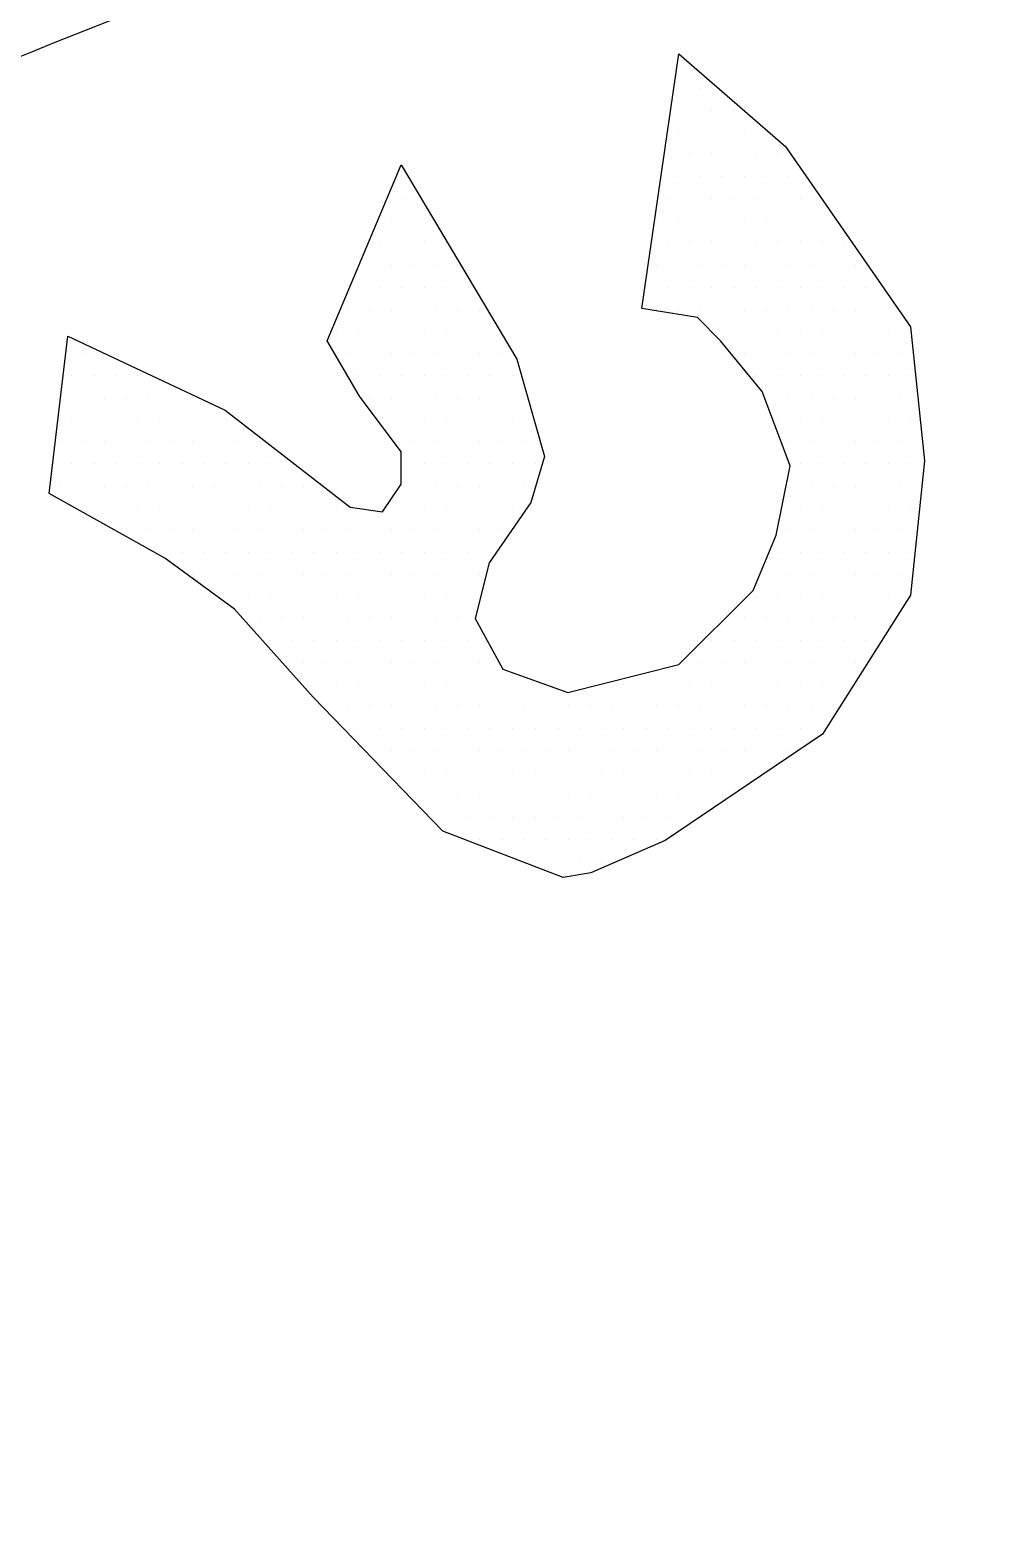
# Model space of a CAD drawing. Extents: x 208781 to 210549, y 749110 to 750610.
# Drawn here: x 209111.57 to 209121.85, y 750521.28 to 750537.13 of the extents above; entities that cross this region are included whole.
import ezdxf

# ---------------------------------------------------------------- set-up
doc = ezdxf.new("R2010")
doc.units = 0
doc.layers.add('_view', color=7, linetype='Continuous')

msp = doc.modelspace()

# ---------------------------------------------------------------- linework, layer by layer
at = {"layer": '_view'}
for p, q in [((209118.575, 750536.742), (209118.575, 750536.742)), ((209118.458, 750536.507), (209118.458, 750536.507)), ((209118.693, 750536.507), (209118.693, 750536.507)), ((209118.575, 750536.273), (209118.575, 750536.273)), ((209118.81, 750536.273), (209118.81, 750536.273)), ((209119.044, 750536.273), (209119.044, 750536.273)), ((209118.458, 750536.039), (209118.458, 750536.039)), ((209118.693, 750536.039), (209118.693, 750536.039)), ((209118.927, 750536.039), (209118.927, 750536.039)), ((209119.161, 750536.039), (209119.161, 750536.039)), ((209119.396, 750536.039), (209119.396, 750536.039)), ((209118.341, 750535.804), (209118.341, 750535.804)), ((209118.575, 750535.804), (209118.575, 750535.804)), ((209118.81, 750535.804), (209118.81, 750535.804)), ((209119.044, 750535.804), (209119.044, 750535.804)), ((209119.279, 750535.804), (209119.279, 750535.804)), ((209119.513, 750535.804), (209119.513, 750535.804)), ((209118.458, 750535.57), (209118.458, 750535.57)), ((209118.693, 750535.57), (209118.693, 750535.57)), ((209118.927, 750535.57), (209118.927, 750535.57)), ((209119.161, 750535.57), (209119.161, 750535.57)), ((209119.396, 750535.57), (209119.396, 750535.57)), ((209119.63, 750535.57), (209119.63, 750535.57)), ((209115.529, 750535.336), (209115.529, 750535.336)), ((209118.341, 750535.336), (209118.341, 750535.336)), ((209118.575, 750535.336), (209118.575, 750535.336)), ((209118.81, 750535.336), (209118.81, 750535.336)), ((209119.044, 750535.336), (209119.044, 750535.336)), ((209119.279, 750535.336), (209119.279, 750535.336)), ((209119.513, 750535.336), (209119.513, 750535.336)), ((209119.747, 750535.336), (209119.747, 750535.336)), ((209115.411, 750535.101), (209115.411, 750535.101)), ((209115.646, 750535.101), (209115.646, 750535.101)), ((209118.224, 750535.101), (209118.224, 750535.101)), ((209118.458, 750535.101), (209118.458, 750535.101)), ((209118.693, 750535.101), (209118.693, 750535.101)), ((209118.927, 750535.101), (209118.927, 750535.101)), ((209119.161, 750535.101), (209119.161, 750535.101)), ((209119.396, 750535.101), (209119.396, 750535.101)), ((209119.63, 750535.101), (209119.63, 750535.101)), ((209119.865, 750535.101), (209119.865, 750535.101)), ((209120.099, 750535.101), (209120.099, 750535.101)), ((209115.294, 750534.867), (209115.294, 750534.867)), ((209115.529, 750534.867), (209115.529, 750534.867)), ((209115.763, 750534.867), (209115.763, 750534.867)), ((209115.997, 750534.867), (209115.997, 750534.867)), ((209118.341, 750534.867), (209118.341, 750534.867)), ((209118.575, 750534.867), (209118.575, 750534.867)), ((209118.81, 750534.867), (209118.81, 750534.867)), ((209119.044, 750534.867), (209119.044, 750534.867)), ((209119.279, 750534.867), (209119.279, 750534.867)), ((209119.513, 750534.867), (209119.513, 750534.867)), ((209119.747, 750534.867), (209119.747, 750534.867)), ((209119.982, 750534.867), (209119.982, 750534.867)), ((209120.216, 750534.867), (209120.216, 750534.867)), ((209115.177, 750534.632), (209115.177, 750534.632)), ((209115.411, 750534.632), (209115.411, 750534.632)), ((209115.646, 750534.632), (209115.646, 750534.632)), ((209115.88, 750534.632), (209115.88, 750534.632)), ((209116.115, 750534.632), (209116.115, 750534.632)), ((209118.224, 750534.632), (209118.224, 750534.632)), ((209118.458, 750534.632), (209118.458, 750534.632)), ((209118.693, 750534.632), (209118.693, 750534.632)), ((209118.927, 750534.632), (209118.927, 750534.632)), ((209119.161, 750534.632), (209119.161, 750534.632)), ((209119.396, 750534.632), (209119.396, 750534.632)), ((209119.63, 750534.632), (209119.63, 750534.632)), ((209119.865, 750534.632), (209119.865, 750534.632)), ((209120.099, 750534.632), (209120.099, 750534.632)), ((209120.333, 750534.632), (209120.333, 750534.632)), ((209115.06, 750534.398), (209115.06, 750534.398)), ((209115.294, 750534.398), (209115.294, 750534.398)), ((209115.529, 750534.398), (209115.529, 750534.398)), ((209115.763, 750534.398), (209115.763, 750534.398)), ((209115.997, 750534.398), (209115.997, 750534.398)), ((209116.232, 750534.398), (209116.232, 750534.398)), ((209118.107, 750534.398), (209118.107, 750534.398)), ((209118.341, 750534.398), (209118.341, 750534.398)), ((209118.575, 750534.398), (209118.575, 750534.398)), ((209118.81, 750534.398), (209118.81, 750534.398)), ((209119.044, 750534.398), (209119.044, 750534.398)), ((209119.279, 750534.398), (209119.279, 750534.398)), ((209119.513, 750534.398), (209119.513, 750534.398)), ((209119.747, 750534.398), (209119.747, 750534.398)), ((209119.982, 750534.398), (209119.982, 750534.398)), ((209120.216, 750534.398), (209120.216, 750534.398)), ((209120.45, 750534.398), (209120.45, 750534.398)), ((209114.943, 750534.164), (209114.943, 750534.164)), ((209115.177, 750534.164), (209115.177, 750534.164)), ((209115.411, 750534.164), (209115.411, 750534.164)), ((209115.646, 750534.164), (209115.646, 750534.164)), ((209115.88, 750534.164), (209115.88, 750534.164)), ((209116.115, 750534.164), (209116.115, 750534.164)), ((209116.349, 750534.164), (209116.349, 750534.164)), ((209118.224, 750534.164), (209118.224, 750534.164)), ((209118.458, 750534.164), (209118.458, 750534.164)), ((209118.693, 750534.164), (209118.693, 750534.164)), ((209118.927, 750534.164), (209118.927, 750534.164)), ((209119.161, 750534.164), (209119.161, 750534.164)), ((209119.396, 750534.164), (209119.396, 750534.164)), ((209119.63, 750534.164), (209119.63, 750534.164)), ((209119.865, 750534.164), (209119.865, 750534.164)), ((209120.099, 750534.164), (209120.099, 750534.164)), ((209120.333, 750534.164), (209120.333, 750534.164)), ((209120.568, 750534.164), (209120.568, 750534.164)), ((209114.825, 750533.929), (209114.825, 750533.929)), ((209115.06, 750533.929), (209115.06, 750533.929)), ((209115.294, 750533.929), (209115.294, 750533.929)), ((209115.529, 750533.929), (209115.529, 750533.929)), ((209115.763, 750533.929), (209115.763, 750533.929)), ((209115.997, 750533.929), (209115.997, 750533.929)), ((209116.232, 750533.929), (209116.232, 750533.929)), ((209116.466, 750533.929), (209116.466, 750533.929)), ((209119.044, 750533.929), (209119.044, 750533.929)), ((209119.279, 750533.929), (209119.279, 750533.929)), ((209119.513, 750533.929), (209119.513, 750533.929)), ((209119.747, 750533.929), (209119.747, 750533.929)), ((209119.982, 750533.929), (209119.982, 750533.929)), ((209120.216, 750533.929), (209120.216, 750533.929)), ((209120.45, 750533.929), (209120.45, 750533.929)), ((209120.685, 750533.929), (209120.685, 750533.929)), ((209120.919, 750533.929), (209120.919, 750533.929)), ((209112.13, 750533.695), (209112.13, 750533.695)), ((209114.943, 750533.695), (209114.943, 750533.695)), ((209115.177, 750533.695), (209115.177, 750533.695)), ((209115.411, 750533.695), (209115.411, 750533.695)), ((209115.646, 750533.695), (209115.646, 750533.695)), ((209115.88, 750533.695), (209115.88, 750533.695)), ((209116.115, 750533.695), (209116.115, 750533.695)), ((209116.349, 750533.695), (209116.349, 750533.695)), ((209116.583, 750533.695), (209116.583, 750533.695)), ((209119.161, 750533.695), (209119.161, 750533.695)), ((209119.396, 750533.695), (209119.396, 750533.695)), ((209119.63, 750533.695), (209119.63, 750533.695)), ((209119.865, 750533.695), (209119.865, 750533.695)), ((209120.099, 750533.695), (209120.099, 750533.695)), ((209120.333, 750533.695), (209120.333, 750533.695)), ((209120.568, 750533.695), (209120.568, 750533.695)), ((209120.802, 750533.695), (209120.802, 750533.695)), ((209112.013, 750533.461), (209112.013, 750533.461)), ((209112.247, 750533.461), (209112.247, 750533.461)), ((209112.482, 750533.461), (209112.482, 750533.461)), ((209112.716, 750533.461), (209112.716, 750533.461)), ((209115.06, 750533.461), (209115.06, 750533.461)), ((209115.294, 750533.461), (209115.294, 750533.461)), ((209115.529, 750533.461), (209115.529, 750533.461)), ((209115.763, 750533.461), (209115.763, 750533.461)), ((209115.997, 750533.461), (209115.997, 750533.461)), ((209116.232, 750533.461), (209116.232, 750533.461)), ((209116.466, 750533.461), (209116.466, 750533.461)), ((209116.7, 750533.461), (209116.7, 750533.461)), ((209119.279, 750533.461), (209119.279, 750533.461)), ((209119.513, 750533.461), (209119.513, 750533.461)), ((209119.747, 750533.461), (209119.747, 750533.461)), ((209119.982, 750533.461), (209119.982, 750533.461)), ((209120.216, 750533.461), (209120.216, 750533.461)), ((209120.45, 750533.461), (209120.45, 750533.461)), ((209120.685, 750533.461), (209120.685, 750533.461)), ((209120.919, 750533.461), (209120.919, 750533.461)), ((209112.13, 750533.226), (209112.13, 750533.226)), ((209112.365, 750533.226), (209112.365, 750533.226)), ((209112.599, 750533.226), (209112.599, 750533.226)), ((209112.833, 750533.226), (209112.833, 750533.226)), ((209113.068, 750533.226), (209113.068, 750533.226)), ((209113.302, 750533.226), (209113.302, 750533.226)), ((209115.177, 750533.226), (209115.177, 750533.226)), ((209115.411, 750533.226), (209115.411, 750533.226)), ((209115.646, 750533.226), (209115.646, 750533.226)), ((209115.88, 750533.226), (209115.88, 750533.226)), ((209116.115, 750533.226), (209116.115, 750533.226)), ((209116.349, 750533.226), (209116.349, 750533.226)), ((209116.583, 750533.226), (209116.583, 750533.226)), ((209116.818, 750533.226), (209116.818, 750533.226)), ((209119.396, 750533.226), (209119.396, 750533.226)), ((209119.63, 750533.226), (209119.63, 750533.226)), ((209119.865, 750533.226), (209119.865, 750533.226)), ((209120.099, 750533.226), (209120.099, 750533.226)), ((209120.333, 750533.226), (209120.333, 750533.226)), ((209120.568, 750533.226), (209120.568, 750533.226)), ((209120.802, 750533.226), (209120.802, 750533.226)), ((209112.013, 750532.992), (209112.013, 750532.992)), ((209112.247, 750532.992), (209112.247, 750532.992)), ((209112.482, 750532.992), (209112.482, 750532.992)), ((209112.716, 750532.992), (209112.716, 750532.992)), ((209112.95, 750532.992), (209112.95, 750532.992)), ((209113.185, 750532.992), (209113.185, 750532.992)), ((209113.419, 750532.992), (209113.419, 750532.992)), ((209113.654, 750532.992), (209113.654, 750532.992)), ((209115.294, 750532.992), (209115.294, 750532.992)), ((209115.529, 750532.992), (209115.529, 750532.992)), ((209115.763, 750532.992), (209115.763, 750532.992)), ((209115.997, 750532.992), (209115.997, 750532.992)), ((209116.232, 750532.992), (209116.232, 750532.992)), ((209116.466, 750532.992), (209116.466, 750532.992)), ((209116.7, 750532.992), (209116.7, 750532.992)), ((209119.513, 750532.992), (209119.513, 750532.992)), ((209119.747, 750532.992), (209119.747, 750532.992)), ((209119.982, 750532.992), (209119.982, 750532.992)), ((209120.216, 750532.992), (209120.216, 750532.992)), ((209120.45, 750532.992), (209120.45, 750532.992)), ((209120.685, 750532.992), (209120.685, 750532.992)), ((209120.919, 750532.992), (209120.919, 750532.992)), ((209111.896, 750532.757), (209111.896, 750532.757)), ((209112.13, 750532.757), (209112.13, 750532.757)), ((209112.365, 750532.757), (209112.365, 750532.757)), ((209112.599, 750532.757), (209112.599, 750532.757)), ((209112.833, 750532.757), (209112.833, 750532.757)), ((209113.068, 750532.757), (209113.068, 750532.757)), ((209113.302, 750532.757), (209113.302, 750532.757)), ((209113.536, 750532.757), (209113.536, 750532.757)), ((209113.771, 750532.757), (209113.771, 750532.757)), ((209114.005, 750532.757), (209114.005, 750532.757)), ((209115.646, 750532.757), (209115.646, 750532.757)), ((209115.88, 750532.757), (209115.88, 750532.757)), ((209116.115, 750532.757), (209116.115, 750532.757)), ((209116.349, 750532.757), (209116.349, 750532.757)), ((209116.583, 750532.757), (209116.583, 750532.757)), ((209116.818, 750532.757), (209116.818, 750532.757)), ((209119.63, 750532.757), (209119.63, 750532.757)), ((209119.865, 750532.757), (209119.865, 750532.757)), ((209120.099, 750532.757), (209120.099, 750532.757)), ((209120.333, 750532.757), (209120.333, 750532.757)), ((209120.568, 750532.757), (209120.568, 750532.757)), ((209120.802, 750532.757), (209120.802, 750532.757)), ((209121.036, 750532.757), (209121.036, 750532.757)), ((209112.013, 750532.523), (209112.013, 750532.523)), ((209112.247, 750532.523), (209112.247, 750532.523)), ((209112.482, 750532.523), (209112.482, 750532.523)), ((209112.716, 750532.523), (209112.716, 750532.523)), ((209112.95, 750532.523), (209112.95, 750532.523)), ((209113.185, 750532.523), (209113.185, 750532.523)), ((209113.419, 750532.523), (209113.419, 750532.523)), ((209113.654, 750532.523), (209113.654, 750532.523)), ((209113.888, 750532.523), (209113.888, 750532.523)), ((209114.122, 750532.523), (209114.122, 750532.523)), ((209114.357, 750532.523), (209114.357, 750532.523)), ((209115.763, 750532.523), (209115.763, 750532.523)), ((209115.997, 750532.523), (209115.997, 750532.523)), ((209116.232, 750532.523), (209116.232, 750532.523)), ((209116.466, 750532.523), (209116.466, 750532.523)), ((209116.7, 750532.523), (209116.7, 750532.523)), ((209116.935, 750532.523), (209116.935, 750532.523)), ((209119.747, 750532.523), (209119.747, 750532.523)), ((209119.982, 750532.523), (209119.982, 750532.523)), ((209120.216, 750532.523), (209120.216, 750532.523)), ((209120.45, 750532.523), (209120.45, 750532.523)), ((209120.685, 750532.523), (209120.685, 750532.523)), ((209120.919, 750532.523), (209120.919, 750532.523)), ((209111.896, 750532.289), (209111.896, 750532.289)), ((209112.13, 750532.289), (209112.13, 750532.289)), ((209112.365, 750532.289), (209112.365, 750532.289)), ((209112.599, 750532.289), (209112.599, 750532.289)), ((209112.833, 750532.289), (209112.833, 750532.289)), ((209113.068, 750532.289), (209113.068, 750532.289)), ((209113.302, 750532.289), (209113.302, 750532.289)), ((209113.536, 750532.289), (209113.536, 750532.289)), ((209113.771, 750532.289), (209113.771, 750532.289)), ((209114.005, 750532.289), (209114.005, 750532.289)), ((209114.24, 750532.289), (209114.24, 750532.289)), ((209114.474, 750532.289), (209114.474, 750532.289)), ((209115.646, 750532.289), (209115.646, 750532.289)), ((209115.88, 750532.289), (209115.88, 750532.289)), ((209116.115, 750532.289), (209116.115, 750532.289)), ((209116.349, 750532.289), (209116.349, 750532.289)), ((209116.583, 750532.289), (209116.583, 750532.289)), ((209116.818, 750532.289), (209116.818, 750532.289)), ((209119.63, 750532.289), (209119.63, 750532.289)), ((209119.865, 750532.289), (209119.865, 750532.289)), ((209120.099, 750532.289), (209120.099, 750532.289)), ((209120.333, 750532.289), (209120.333, 750532.289)), ((209120.568, 750532.289), (209120.568, 750532.289)), ((209120.802, 750532.289), (209120.802, 750532.289)), ((209121.036, 750532.289), (209121.036, 750532.289)), ((209112.247, 750532.054), (209112.247, 750532.054)), ((209112.482, 750532.054), (209112.482, 750532.054)), ((209112.716, 750532.054), (209112.716, 750532.054)), ((209112.95, 750532.054), (209112.95, 750532.054)), ((209113.185, 750532.054), (209113.185, 750532.054)), ((209113.419, 750532.054), (209113.419, 750532.054)), ((209113.654, 750532.054), (209113.654, 750532.054)), ((209113.888, 750532.054), (209113.888, 750532.054)), ((209114.122, 750532.054), (209114.122, 750532.054)), ((209114.357, 750532.054), (209114.357, 750532.054)), ((209114.591, 750532.054), (209114.591, 750532.054)), ((209114.825, 750532.054), (209114.825, 750532.054)), ((209115.529, 750532.054), (209115.529, 750532.054)), ((209115.763, 750532.054), (209115.763, 750532.054)), ((209115.997, 750532.054), (209115.997, 750532.054)), ((209116.232, 750532.054), (209116.232, 750532.054)), ((209116.466, 750532.054), (209116.466, 750532.054)), ((209116.7, 750532.054), (209116.7, 750532.054)), ((209119.747, 750532.054), (209119.747, 750532.054)), ((209119.982, 750532.054), (209119.982, 750532.054)), ((209120.216, 750532.054), (209120.216, 750532.054)), ((209120.45, 750532.054), (209120.45, 750532.054)), ((209120.685, 750532.054), (209120.685, 750532.054)), ((209120.919, 750532.054), (209120.919, 750532.054)), ((209112.599, 750531.82), (209112.599, 750531.82)), ((209112.833, 750531.82), (209112.833, 750531.82)), ((209113.068, 750531.82), (209113.068, 750531.82)), ((209113.302, 750531.82), (209113.302, 750531.82)), ((209113.536, 750531.82), (209113.536, 750531.82)), ((209113.771, 750531.82), (209113.771, 750531.82)), ((209114.005, 750531.82), (209114.005, 750531.82)), ((209114.24, 750531.82), (209114.24, 750531.82)), ((209114.474, 750531.82), (209114.474, 750531.82)), ((209114.708, 750531.82), (209114.708, 750531.82)), ((209114.943, 750531.82), (209114.943, 750531.82)), ((209115.177, 750531.82), (209115.177, 750531.82)), ((209115.411, 750531.82), (209115.411, 750531.82)), ((209115.646, 750531.82), (209115.646, 750531.82)), ((209115.88, 750531.82), (209115.88, 750531.82)), ((209116.115, 750531.82), (209116.115, 750531.82)), ((209116.349, 750531.82), (209116.349, 750531.82)), ((209116.583, 750531.82), (209116.583, 750531.82)), ((209119.63, 750531.82), (209119.63, 750531.82)), ((209119.865, 750531.82), (209119.865, 750531.82)), ((209120.099, 750531.82), (209120.099, 750531.82)), ((209120.333, 750531.82), (209120.333, 750531.82)), ((209120.568, 750531.82), (209120.568, 750531.82)), ((209120.802, 750531.82), (209120.802, 750531.82)), ((209112.95, 750531.586), (209112.95, 750531.586)), ((209113.185, 750531.586), (209113.185, 750531.586)), ((209113.419, 750531.586), (209113.419, 750531.586)), ((209113.654, 750531.586), (209113.654, 750531.586)), ((209113.888, 750531.586), (209113.888, 750531.586)), ((209114.122, 750531.586), (209114.122, 750531.586)), ((209114.357, 750531.586), (209114.357, 750531.586)), ((209114.591, 750531.586), (209114.591, 750531.586)), ((209114.825, 750531.586), (209114.825, 750531.586)), ((209115.06, 750531.586), (209115.06, 750531.586)), ((209115.294, 750531.586), (209115.294, 750531.586)), ((209115.529, 750531.586), (209115.529, 750531.586)), ((209115.763, 750531.586), (209115.763, 750531.586)), ((209115.997, 750531.586), (209115.997, 750531.586)), ((209116.232, 750531.586), (209116.232, 750531.586)), ((209116.466, 750531.586), (209116.466, 750531.586)), ((209119.513, 750531.586), (209119.513, 750531.586)), ((209119.747, 750531.586), (209119.747, 750531.586)), ((209119.982, 750531.586), (209119.982, 750531.586)), ((209120.216, 750531.586), (209120.216, 750531.586)), ((209120.45, 750531.586), (209120.45, 750531.586)), ((209120.685, 750531.586), (209120.685, 750531.586)), ((209120.919, 750531.586), (209120.919, 750531.586)), ((209113.302, 750531.351), (209113.302, 750531.351)), ((209113.536, 750531.351), (209113.536, 750531.351)), ((209113.771, 750531.351), (209113.771, 750531.351)), ((209114.005, 750531.351), (209114.005, 750531.351)), ((209114.24, 750531.351), (209114.24, 750531.351)), ((209114.474, 750531.351), (209114.474, 750531.351)), ((209114.708, 750531.351), (209114.708, 750531.351)), ((209114.943, 750531.351), (209114.943, 750531.351)), ((209115.177, 750531.351), (209115.177, 750531.351)), ((209115.411, 750531.351), (209115.411, 750531.351)), ((209115.646, 750531.351), (209115.646, 750531.351)), ((209115.88, 750531.351), (209115.88, 750531.351)), ((209116.115, 750531.351), (209116.115, 750531.351)), ((209116.349, 750531.351), (209116.349, 750531.351)), ((209119.63, 750531.351), (209119.63, 750531.351)), ((209119.865, 750531.351), (209119.865, 750531.351)), ((209120.099, 750531.351), (209120.099, 750531.351)), ((209120.333, 750531.351), (209120.333, 750531.351)), ((209120.568, 750531.351), (209120.568, 750531.351)), ((209120.802, 750531.351), (209120.802, 750531.351)), ((209113.654, 750531.117), (209113.654, 750531.117)), ((209113.888, 750531.117), (209113.888, 750531.117)), ((209114.122, 750531.117), (209114.122, 750531.117)), ((209114.357, 750531.117), (209114.357, 750531.117)), ((209114.591, 750531.117), (209114.591, 750531.117)), ((209114.825, 750531.117), (209114.825, 750531.117)), ((209115.06, 750531.117), (209115.06, 750531.117)), ((209115.294, 750531.117), (209115.294, 750531.117)), ((209115.529, 750531.117), (209115.529, 750531.117)), ((209115.763, 750531.117), (209115.763, 750531.117)), ((209115.997, 750531.117), (209115.997, 750531.117)), ((209119.279, 750531.117), (209119.279, 750531.117)), ((209119.513, 750531.117), (209119.513, 750531.117)), ((209119.747, 750531.117), (209119.747, 750531.117)), ((209119.982, 750531.117), (209119.982, 750531.117)), ((209120.216, 750531.117), (209120.216, 750531.117)), ((209120.45, 750531.117), (209120.45, 750531.117)), ((209120.685, 750531.117), (209120.685, 750531.117)), ((209114.005, 750530.882), (209114.005, 750530.882)), ((209114.24, 750530.882), (209114.24, 750530.882)), ((209114.474, 750530.882), (209114.474, 750530.882)), ((209114.708, 750530.882), (209114.708, 750530.882)), ((209114.943, 750530.882), (209114.943, 750530.882)), ((209115.177, 750530.882), (209115.177, 750530.882)), ((209115.411, 750530.882), (209115.411, 750530.882)), ((209115.646, 750530.882), (209115.646, 750530.882)), ((209115.88, 750530.882), (209115.88, 750530.882)), ((209116.115, 750530.882), (209116.115, 750530.882)), ((209119.161, 750530.882), (209119.161, 750530.882)), ((209119.396, 750530.882), (209119.396, 750530.882)), ((209119.63, 750530.882), (209119.63, 750530.882)), ((209119.865, 750530.882), (209119.865, 750530.882)), ((209120.099, 750530.882), (209120.099, 750530.882)), ((209120.333, 750530.882), (209120.333, 750530.882)), ((209120.568, 750530.882), (209120.568, 750530.882)), ((209114.122, 750530.648), (209114.122, 750530.648)), ((209114.357, 750530.648), (209114.357, 750530.648)), ((209114.591, 750530.648), (209114.591, 750530.648)), ((209114.825, 750530.648), (209114.825, 750530.648)), ((209115.06, 750530.648), (209115.06, 750530.648)), ((209115.294, 750530.648), (209115.294, 750530.648)), ((209115.529, 750530.648), (209115.529, 750530.648)), ((209115.763, 750530.648), (209115.763, 750530.648)), ((209115.997, 750530.648), (209115.997, 750530.648)), ((209116.232, 750530.648), (209116.232, 750530.648)), ((209118.81, 750530.648), (209118.81, 750530.648)), ((209119.044, 750530.648), (209119.044, 750530.648)), ((209119.279, 750530.648), (209119.279, 750530.648)), ((209119.513, 750530.648), (209119.513, 750530.648)), ((209119.747, 750530.648), (209119.747, 750530.648)), ((209119.982, 750530.648), (209119.982, 750530.648)), ((209120.216, 750530.648), (209120.216, 750530.648)), ((209120.45, 750530.648), (209120.45, 750530.648)), ((209114.474, 750530.414), (209114.474, 750530.414)), ((209114.708, 750530.414), (209114.708, 750530.414)), ((209114.943, 750530.414), (209114.943, 750530.414)), ((209115.177, 750530.414), (209115.177, 750530.414)), ((209115.411, 750530.414), (209115.411, 750530.414)), ((209115.646, 750530.414), (209115.646, 750530.414)), ((209115.88, 750530.414), (209115.88, 750530.414)), ((209116.115, 750530.414), (209116.115, 750530.414)), ((209116.349, 750530.414), (209116.349, 750530.414)), ((209118.693, 750530.414), (209118.693, 750530.414)), ((209118.927, 750530.414), (209118.927, 750530.414)), ((209119.161, 750530.414), (209119.161, 750530.414)), ((209119.396, 750530.414), (209119.396, 750530.414)), ((209119.63, 750530.414), (209119.63, 750530.414)), ((209119.865, 750530.414), (209119.865, 750530.414)), ((209120.099, 750530.414), (209120.099, 750530.414)), ((209120.333, 750530.414), (209120.333, 750530.414)), ((209114.591, 750530.179), (209114.591, 750530.179)), ((209114.825, 750530.179), (209114.825, 750530.179)), ((209115.06, 750530.179), (209115.06, 750530.179)), ((209115.294, 750530.179), (209115.294, 750530.179)), ((209115.529, 750530.179), (209115.529, 750530.179)), ((209115.763, 750530.179), (209115.763, 750530.179)), ((209115.997, 750530.179), (209115.997, 750530.179)), ((209116.232, 750530.179), (209116.232, 750530.179)), ((209116.466, 750530.179), (209116.466, 750530.179)), ((209117.638, 750530.179), (209117.638, 750530.179)), ((209117.872, 750530.179), (209117.872, 750530.179)), ((209118.107, 750530.179), (209118.107, 750530.179)), ((209118.341, 750530.179), (209118.341, 750530.179)), ((209118.575, 750530.179), (209118.575, 750530.179)), ((209118.81, 750530.179), (209118.81, 750530.179)), ((209119.044, 750530.179), (209119.044, 750530.179)), ((209119.279, 750530.179), (209119.279, 750530.179)), ((209119.513, 750530.179), (209119.513, 750530.179)), ((209119.747, 750530.179), (209119.747, 750530.179)), ((209119.982, 750530.179), (209119.982, 750530.179)), ((209120.216, 750530.179), (209120.216, 750530.179)), ((209114.708, 750529.945), (209114.708, 750529.945)), ((209114.943, 750529.945), (209114.943, 750529.945)), ((209115.177, 750529.945), (209115.177, 750529.945)), ((209115.411, 750529.945), (209115.411, 750529.945)), ((209115.646, 750529.945), (209115.646, 750529.945)), ((209115.88, 750529.945), (209115.88, 750529.945)), ((209116.115, 750529.945), (209116.115, 750529.945)), ((209116.349, 750529.945), (209116.349, 750529.945)), ((209116.583, 750529.945), (209116.583, 750529.945)), ((209116.818, 750529.945), (209116.818, 750529.945)), ((209117.052, 750529.945), (209117.052, 750529.945)), ((209117.286, 750529.945), (209117.286, 750529.945)), ((209117.521, 750529.945), (209117.521, 750529.945)), ((209117.755, 750529.945), (209117.755, 750529.945)), ((209117.99, 750529.945), (209117.99, 750529.945)), ((209118.224, 750529.945), (209118.224, 750529.945)), ((209118.458, 750529.945), (209118.458, 750529.945)), ((209118.693, 750529.945), (209118.693, 750529.945)), ((209118.927, 750529.945), (209118.927, 750529.945)), ((209119.161, 750529.945), (209119.161, 750529.945)), ((209119.396, 750529.945), (209119.396, 750529.945)), ((209119.63, 750529.945), (209119.63, 750529.945)), ((209119.865, 750529.945), (209119.865, 750529.945)), ((209120.099, 750529.945), (209120.099, 750529.945)), ((209115.06, 750529.711), (209115.06, 750529.711)), ((209115.294, 750529.711), (209115.294, 750529.711)), ((209115.529, 750529.711), (209115.529, 750529.711)), ((209115.763, 750529.711), (209115.763, 750529.711)), ((209115.997, 750529.711), (209115.997, 750529.711)), ((209116.232, 750529.711), (209116.232, 750529.711)), ((209116.466, 750529.711), (209116.466, 750529.711)), ((209116.7, 750529.711), (209116.7, 750529.711)), ((209116.935, 750529.711), (209116.935, 750529.711)), ((209117.169, 750529.711), (209117.169, 750529.711)), ((209117.404, 750529.711), (209117.404, 750529.711)), ((209117.638, 750529.711), (209117.638, 750529.711)), ((209117.872, 750529.711), (209117.872, 750529.711)), ((209118.107, 750529.711), (209118.107, 750529.711)), ((209118.341, 750529.711), (209118.341, 750529.711)), ((209118.575, 750529.711), (209118.575, 750529.711)), ((209118.81, 750529.711), (209118.81, 750529.711)), ((209119.044, 750529.711), (209119.044, 750529.711)), ((209119.279, 750529.711), (209119.279, 750529.711)), ((209119.513, 750529.711), (209119.513, 750529.711)), ((209119.747, 750529.711), (209119.747, 750529.711)), ((209119.982, 750529.711), (209119.982, 750529.711)), ((209115.177, 750529.476), (209115.177, 750529.476)), ((209115.411, 750529.476), (209115.411, 750529.476)), ((209115.646, 750529.476), (209115.646, 750529.476)), ((209115.88, 750529.476), (209115.88, 750529.476)), ((209116.115, 750529.476), (209116.115, 750529.476)), ((209116.349, 750529.476), (209116.349, 750529.476)), ((209116.583, 750529.476), (209116.583, 750529.476)), ((209116.818, 750529.476), (209116.818, 750529.476)), ((209117.052, 750529.476), (209117.052, 750529.476)), ((209117.286, 750529.476), (209117.286, 750529.476)), ((209117.521, 750529.476), (209117.521, 750529.476)), ((209117.755, 750529.476), (209117.755, 750529.476)), ((209117.99, 750529.476), (209117.99, 750529.476)), ((209118.224, 750529.476), (209118.224, 750529.476)), ((209118.458, 750529.476), (209118.458, 750529.476)), ((209118.693, 750529.476), (209118.693, 750529.476)), ((209118.927, 750529.476), (209118.927, 750529.476)), ((209119.161, 750529.476), (209119.161, 750529.476)), ((209119.396, 750529.476), (209119.396, 750529.476)), ((209119.63, 750529.476), (209119.63, 750529.476)), ((209115.529, 750529.242), (209115.529, 750529.242)), ((209115.763, 750529.242), (209115.763, 750529.242)), ((209115.997, 750529.242), (209115.997, 750529.242)), ((209116.232, 750529.242), (209116.232, 750529.242)), ((209116.466, 750529.242), (209116.466, 750529.242)), ((209116.7, 750529.242), (209116.7, 750529.242)), ((209116.935, 750529.242), (209116.935, 750529.242)), ((209117.169, 750529.242), (209117.169, 750529.242)), ((209117.404, 750529.242), (209117.404, 750529.242)), ((209117.638, 750529.242), (209117.638, 750529.242)), ((209117.872, 750529.242), (209117.872, 750529.242)), ((209118.107, 750529.242), (209118.107, 750529.242)), ((209118.341, 750529.242), (209118.341, 750529.242)), ((209118.575, 750529.242), (209118.575, 750529.242)), ((209118.81, 750529.242), (209118.81, 750529.242)), ((209119.044, 750529.242), (209119.044, 750529.242)), ((209119.279, 750529.242), (209119.279, 750529.242)), ((209115.646, 750529.007), (209115.646, 750529.007)), ((209115.88, 750529.007), (209115.88, 750529.007)), ((209116.115, 750529.007), (209116.115, 750529.007)), ((209116.349, 750529.007), (209116.349, 750529.007)), ((209116.583, 750529.007), (209116.583, 750529.007)), ((209116.818, 750529.007), (209116.818, 750529.007)), ((209117.052, 750529.007), (209117.052, 750529.007)), ((209117.286, 750529.007), (209117.286, 750529.007)), ((209117.521, 750529.007), (209117.521, 750529.007)), ((209117.755, 750529.007), (209117.755, 750529.007)), ((209117.99, 750529.007), (209117.99, 750529.007)), ((209118.224, 750529.007), (209118.224, 750529.007)), ((209118.458, 750529.007), (209118.458, 750529.007)), ((209118.693, 750529.007), (209118.693, 750529.007)), ((209118.927, 750529.007), (209118.927, 750529.007)), ((209115.997, 750528.773), (209115.997, 750528.773)), ((209116.232, 750528.773), (209116.232, 750528.773)), ((209116.466, 750528.773), (209116.466, 750528.773)), ((209116.7, 750528.773), (209116.7, 750528.773)), ((209116.935, 750528.773), (209116.935, 750528.773)), ((209117.169, 750528.773), (209117.169, 750528.773)), ((209117.404, 750528.773), (209117.404, 750528.773)), ((209117.638, 750528.773), (209117.638, 750528.773)), ((209117.872, 750528.773), (209117.872, 750528.773)), ((209118.107, 750528.773), (209118.107, 750528.773)), ((209118.341, 750528.773), (209118.341, 750528.773)), ((209118.575, 750528.773), (209118.575, 750528.773)), ((209116.349, 750528.539), (209116.349, 750528.539)), ((209116.583, 750528.539), (209116.583, 750528.539)), ((209116.818, 750528.539), (209116.818, 750528.539)), ((209117.052, 750528.539), (209117.052, 750528.539)), ((209117.286, 750528.539), (209117.286, 750528.539)), ((209117.521, 750528.539), (209117.521, 750528.539)), ((209117.755, 750528.539), (209117.755, 750528.539)), ((209117.99, 750528.539), (209117.99, 750528.539)), ((209118.224, 750528.539), (209118.224, 750528.539)), ((209116.935, 750528.304), (209116.935, 750528.304)), ((209117.169, 750528.304), (209117.169, 750528.304)), ((209117.404, 750528.304), (209117.404, 750528.304)), ((209117.638, 750528.304), (209117.638, 750528.304))]:
    msp.add_line(p, q, dxfattribs=at)
msp.add_lwpolyline([(209118.069, 750534.172), (209118.462, 750536.873), (209119.593, 750535.891), (209120.92, 750533.976), (209121.067, 750532.552), (209120.92, 750531.128), (209119.986, 750529.654), (209118.315, 750528.525), (209117.528, 750528.181), (209117.233, 750528.132), (209115.955, 750528.623), (209114.579, 750530.047), (209113.743, 750530.98), (209113.006, 750531.52), (209111.777, 750532.208), (209111.973, 750533.877), (209113.645, 750533.092), (209114.972, 750532.061), (209115.316, 750532.011), (209115.513, 750532.306), (209115.513, 750532.65), (209115.07, 750533.239), (209114.726, 750533.828), (209115.513, 750535.694), (209116.741, 750533.632), (209117.036, 750532.601), (209116.889, 750532.11), (209116.447, 750531.471), (209116.299, 750530.882), (209116.594, 750530.342), (209117.282, 750530.096), (209118.462, 750530.391), (209119.249, 750531.177), (209119.494, 750531.766), (209119.642, 750532.502), (209119.347, 750533.288), (209118.904, 750533.828), (209118.659, 750534.074)], close=True, dxfattribs=at)
msp.add_ellipse((209151.427, 750503.621), major_axis=(-72.325, 0), ratio=0.596491, dxfattribs=at)
msp.add_open_spline([(209081.64, 750503.621), (209081.64, 750500.487), (209082.274, 750497.349), (209084.829, 750491.17), (209086.754, 750488.131), (209091.85, 750482.343), (209095.021, 750479.598), (209102.441, 750474.608), (209106.688, 750472.363), (209116.004, 750468.533), (209121.071, 750466.948), (209131.718, 750464.545), (209137.296, 750463.728), (209148.627, 750462.914), (209154.378, 750462.917), (209167.284, 750463.861), (209174.38, 750465.064), (209187.585, 750468.687), (209193.691, 750471.108), (209204.309, 750476.895), (209208.817, 750480.26), (209215.209, 750486.9), (209217.415, 750490.084), (209220.383, 750496.58), (209221.15, 750499.89), (209221.271, 750506.505), (209220.626, 750509.818), (209217.902, 750516.335), (209215.819, 750519.538), (209210.272, 750525.603), (209206.808, 750528.462), (209198.71, 750533.599), (209194.078, 750535.877), (209183.955, 750539.671), (209178.465, 750541.187), (209167.001, 750543.346), (209161.028, 750543.989), (209148.997, 750544.353), (209142.942, 750544.074), (209131.157, 750542.616), (209125.429, 750541.436), (209114.685, 750538.264), (209109.671, 750536.271), (209100.696, 750531.623), (209096.736, 750528.97), (209090.127, 750523.217), (209087.48, 750520.12), (209083.622, 750513.727), (209082.408, 750510.437), (209081.729, 750505.965), (209081.64, 750504.793), (209081.64, 750503.621)], degree=3, knots=[0, 0, 0, 0, 0.241824, 0.241824, 0.483649, 0.483649, 0.725473, 0.725473, 0.967297, 0.967297, 1.209121, 1.209121, 1.450946, 1.450946, 1.69277, 1.69277, 2.001959, 2.001959, 2.311147, 2.311147, 2.620336, 2.620336, 2.875511, 2.875511, 3.130686, 3.130686, 3.385861, 3.385861, 3.641036, 3.641036, 3.896211, 3.896211, 4.151386, 4.151386, 4.406561, 4.406561, 4.661736, 4.661736, 4.916911, 4.916911, 5.172086, 5.172086, 5.427261, 5.427261, 5.682436, 5.682436, 5.937611, 5.937611, 6.192786, 6.192786, 6.283185, 6.283185, 6.283185, 6.283185], dxfattribs=at)

doc.saveas('drawing.dxf')
